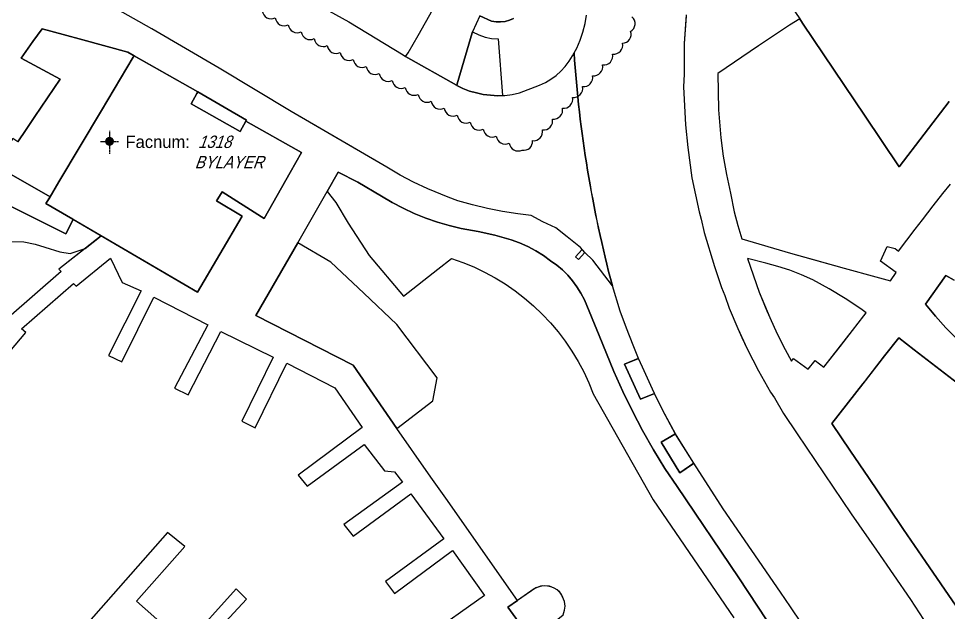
# Model space of a CAD drawing. Header units: inches. Extents: x 1273557 to 1282364, y 239587 to 246310.
# Drawn here: x 1275364.1 to 1275679.4, y 241033.2 to 241234.5 of the extents above; entities that cross this region are included whole.
import ezdxf
from ezdxf.enums import TextEntityAlignment as Align

# ---------------------------------------------------------------- set-up
doc = ezdxf.new("R2010")
doc.units = ezdxf.units.IN
doc.header["$MEASUREMENT"] = 0
doc.linetypes.add('DASHED2', pattern=[0.375, 0.25, -0.125])
doc.layers.add('BLDG-DATA', color=159, linetype='DASHED2', lineweight=30)
for name, color, linetype in [('BLDG-UW', 231, 'Continuous'), ('GRASS', 3, 'Continuous'), ('PATH', 253, 'Continuous'), ('PATH-ISLAND', 252, 'Continuous'), ('REV-2013', 1, 'Continuous'), ('STREET-NONUW', 4, 'Continuous'), ('STREET-UW', 50, 'Continuous'), ('Water_Source', 133, 'Continuous')]:
    doc.layers.add(name, color=color, linetype=linetype)
doc.styles.add('SS_LITE', font='FRABK.TTF', dxfattribs={"height": 16})

# ---------------------------------------------------------------- blocks, each defined once
blk = doc.blocks.new('*U1')
for p, q in [((0, 3.55), (0, -4.2)), ((-3.08, 0), (3.08, 0))]:
    blk.add_line(p, q)
at = {"const_width": 1.5}
blk.add_lwpolyline([(-0.75, 0, 1), (0.75, 0, 1)], format="xyb", close=True, dxfattribs=at)
at = {"layer": 'BLDG-DATA', "color": 1, "style": 'SS_LITE'}
blk.add_text('Facnum:', height=4.2, dxfattribs=at).set_placement((27.26, -2.25), align=Align.RIGHT)
at = {"layer": 'BLDG-DATA', "color": 7, "style": 'SS_LITE', "oblique": 20, "width": 0.9, "flags": 8}
for tag, p in [('FACNUM', (29.98, -2.25)), ('OBJECT', (28.84, -9.16))]:
    blk.add_attdef(tag, p, '', height=4.2, dxfattribs=at)

msp = doc.modelspace()

# ---------------------------------------------------------------- linework, layer by layer
at = {"layer": 'BLDG-UW'}
msp.add_lwpolyline([(1275729.2, 241428.82), (1275624.78, 241292.47), (1275635.23, 241284.47), (1275627.72, 241274.65), (1275613.85, 241256.53), (1275629.02, 241234.39), (1275629.97, 241233), (1275637.21, 241222.22), (1275651, 241201.73), (1275662.77, 241184.24), (1275679.73, 241206.39)], dxfattribs=at)
msp.add_lwpolyline([(1275422.55, 241205.64), (1275424.53, 241209.14), (1275424.84, 241209.68), (1275403.22, 241221.92), (1275402.89, 241221.37), (1275392.14, 241203.32), (1275377.76, 241179.19), (1275374.39, 241173.54), (1275373.35, 241171.79), (1275382.45, 241166.48), (1275424.74, 241141.81), (1275424.74, 241141.81), (1275439.89, 241167.49), (1275431.2, 241172.71), (1275431.6, 241173.38), (1275433.05, 241175.79), (1275446.42, 241167.33), (1275447.34, 241166.75), (1275456.15, 241182.29), (1275458.12, 241185.77), (1275459.98, 241189.06), (1275441.16, 241199.71), (1275439.19, 241196.22)], close=True, dxfattribs=at)
at = {"layer": 'GRASS'}
for points in [[(1275461.31, 241241.62), (1275476.06, 241233.37), (1275494.5, 241222.17), (1275495.33, 241221.7), (1275496.19, 241222.84), (1275499.6, 241228.82), (1275504.6, 241237.61)], [(1275520.51, 241235.49), (1275524.5, 241233.66), (1275526.02, 241233.39), (1275527.56, 241233.35), (1275529.09, 241233.54), (1275530.57, 241233.95), (1275531.97, 241234.59)], [(1275679.73, 241206.39), (1275662.77, 241184.24), (1275651, 241201.73), (1275637.21, 241222.22), (1275629.97, 241233), (1275629.02, 241234.39), (1275625.59, 241232.29), (1275615.04, 241225.26), (1275601.23, 241215.84), (1275601.51, 241203.6), (1275602.27, 241194.1), (1275603.08, 241187.87), (1275604.15, 241181.65), (1275605.5, 241175.35), (1275606.82, 241169.04), (1275608.03, 241164.38), (1275609.37, 241159.84), (1275625.89, 241154.99), (1275644.07, 241149.91), (1275654.82, 241146.96), (1275659.81, 241145.57), (1275661.75, 241148.38), (1275656.36, 241152.21), (1275658.69, 241157.29), (1275661.33, 241156.58), (1275662.52, 241155.65), (1275668.18, 241163.06), (1275670.63, 241166.26), (1275674.3, 241171.06), (1275677.6, 241175.24), (1275680.11, 241178.42)], [(1275636.68, 241001.82), (1275608.38, 241044.9), (1275587.39, 241075.82), (1275583.3, 241082.02), (1275579.41, 241088.35), (1275575.73, 241094.81), (1275572.26, 241101.38), (1275569, 241108.05), (1275565.96, 241114.83), (1275560.96, 241127.02), (1275555.95, 241139.2), (1275554.79, 241141.45), (1275553.46, 241143.6), (1275551.96, 241145.63), (1275550.3, 241147.55), (1275548.51, 241149.32), (1275546.57, 241150.94), (1275544.52, 241152.41), (1275542.05, 241154.19), (1275539.47, 241155.8), (1275536.78, 241157.23), (1275533.99, 241158.46), (1275531.13, 241159.5), (1275525.56, 241161.05), (1275519.92, 241162.32), (1275514.22, 241163.33), (1275510.15, 241164.31), (1275506.12, 241165.49), (1275502.16, 241166.87), (1275498.28, 241168.45), (1275494.47, 241170.21), (1275490.76, 241172.16), (1275487.15, 241174.29), (1275479.1, 241179.03), (1275472.47, 241182.46), (1275468.71, 241175.91), (1275471.68, 241172.13), (1275475.81, 241165.17), (1275483.02, 241154.2), (1275494.64, 241140.35), (1275506.29, 241149.52), (1275510.91, 241153.16), (1275514.73, 241151.83), (1275518.46, 241150.29), (1275522.12, 241148.56), (1275525.67, 241146.64), (1275529.12, 241144.53), (1275532.45, 241142.24), (1275535.65, 241139.77), (1275538.72, 241137.14), (1275541.64, 241134.35), (1275544.42, 241131.41), (1275547.03, 241128.33), (1275549.47, 241125.11), (1275551.74, 241121.76), (1275553.83, 241118.3), (1275555.73, 241114.73), (1275557.44, 241111.07), (1275558.95, 241107.32), (1275567.19, 241092.71), (1275579.26, 241071.34), (1275606.61, 241031.37)], [(1275681.39, 241145.88), (1275678.56, 241147.45), (1275671.7, 241137.7), (1275675.06, 241133.63), (1275678.6, 241129.71), (1275682.32, 241125.97)]]:
    msp.add_lwpolyline(points, dxfattribs=at)
for points in [[(1275402.89, 241221.37), (1275403.22, 241221.92), (1275401.09, 241223.13), (1275385.84, 241227.31), (1275379.17, 241229.14), (1275372.1, 241231.08), (1275368.92, 241226.75), (1275364.97, 241221.12), (1275378.12, 241213.93), (1275369.62, 241201.34), (1275366.66, 241196.94), (1275363.82, 241192.74), (1275362.13, 241193.85), (1275357.87, 241186.53), (1275357.86, 241186.53), (1275357.65, 241186.16), (1275356.65, 241184.35), (1275374.73, 241174.1), (1275377.76, 241179.19), (1275392.14, 241203.32)], [(1275528.19, 241208.39), (1275526.56, 241208.36), (1275524.08, 241208.58), (1275524.08, 241208.58), (1275521.69, 241208.82), (1275519.32, 241209.28), (1275517.01, 241209.95), (1275514.76, 241210.82), (1275512.7, 241211.84), (1275512.85, 241212.37), (1275517.91, 241229.63), (1275518.07, 241230), (1275520.11, 241228.98), (1275522.26, 241228.23), (1275524.5, 241227.78), (1275526.77, 241227.62)], [(1275441.38, 241200.08), (1275424.84, 241209.69), (1275424.53, 241209.14), (1275422.55, 241205.64), (1275439.19, 241196.22), (1275441.16, 241199.71)], [(1275361.5, 241170.81), (1275352.21, 241154.38), (1275335.05, 241164.14), (1275330.79, 241156.64), (1275330.75, 241156.57), (1275339.93, 241151.84), (1275347.31, 241148.03), (1275352.43, 241149.84), (1275357.7, 241154.53), (1275361.14, 241158.99), (1275365.86, 241158.79), (1275369.7, 241158.03), (1275372.93, 241157.05), (1275378, 241155.41), (1275381.55, 241154.88), (1275386.65, 241156.55), (1275392.12, 241160.84), (1275382.62, 241166.38), (1275380.03, 241161.5)], [(1275481.16, 241141.38), (1275469.95, 241151.98), (1275458.73, 241158.53), (1275444.56, 241133.85), (1275477.53, 241117.04), (1275492.33, 241095.54), (1275504.58, 241104.96), (1275506.08, 241112.76), (1275492.37, 241130.79)], [(1275556.13, 241155.22), (1275555.42, 241156.04), (1275555.24, 241156.25), (1275555.08, 241156.08), (1275552.95, 241153.76), (1275553.99, 241152.81)], [(1275644.43, 241139.62), (1275639.01, 241142.89), (1275633.46, 241145.91), (1275629.58, 241147.64), (1275625.62, 241149.16), (1275621.59, 241150.48), (1275617.5, 241151.58), (1275611.34, 241153.12), (1275615.28, 241141.79), (1275618.88, 241133.13), (1275621.34, 241127.66), (1275624.05, 241122.28), (1275626.22, 241118.37), (1275626.89, 241119.28), (1275631.91, 241115.65), (1275634.21, 241118.63), (1275637.24, 241116.3), (1275646.89, 241128.73), (1275650.77, 241133.69), (1275651.55, 241134.76), (1275649.7, 241136.12)], [(1275716.07, 241084.7), (1275710.25, 241089.44), (1275689.84, 241105.25), (1275667.87, 241122.19), (1275662.61, 241126.3), (1275657.77, 241120.16), (1275650.45, 241110.66), (1275639.86, 241097.19), (1275646.25, 241087.8), (1275652.35, 241078.96), (1275659.16, 241068.88), (1275664.24, 241061.3), (1275671.63, 241050.5), (1275682.03, 241035.25), (1275691.26, 241047.19), (1275704.02, 241063.89), (1275701.34, 241065.92), (1275716.18, 241084.64)], [(1275575.66, 241116.32), (1275574.34, 241119.29), (1275574.21, 241119.24), (1275569.54, 241117.31), (1275575.01, 241105.45), (1275579.71, 241107.39), (1275579.03, 241108.92)], [(1275586.82, 241093.71), (1275586.7, 241093.64), (1275582, 241090.94), (1275588.29, 241080.5), (1275592.98, 241083.71), (1275593.09, 241083.79)], [(1275549.42, 241035.32), (1275549.26, 241036.93), (1275548.33, 241039.09), (1275547.6, 241040.02), (1275546.73, 241040.81), (1275545.73, 241041.44), (1275544.63, 241041.89), (1275543.48, 241042.14), (1275542.3, 241042.19), (1275541.13, 241042.03), (1275540, 241041.67), (1275538.95, 241041.13), (1275533.29, 241037.26), (1275529.95, 241034.98), (1275538.13, 241023.8), (1275548.72, 241032.32), (1275549.27, 241034)]]:
    msp.add_lwpolyline(points, close=True, dxfattribs=at)
at = {"layer": 'PATH'}
for points in [[(1275636.85, 241018.85), (1275625.85, 241035.07), (1275622.46, 241040.06), (1275602.99, 241068.26), (1275593.09, 241083.79), (1275588.29, 241080.5), (1275582, 241090.94), (1275586.82, 241093.71), (1275582.62, 241101.62), (1275579.71, 241107.39), (1275575.01, 241105.45), (1275569.54, 241117.31), (1275574.34, 241119.29), (1275572.51, 241123.83), (1275570.22, 241129.54), (1275568.15, 241135.34), (1275565.45, 241143.96), (1275558.88, 241152.55), (1275556.13, 241155.22), (1275553.99, 241152.81), (1275552.95, 241153.76), (1275555.24, 241156.25), (1275554.7, 241156.88), (1275550.11, 241160.57), (1275546.3, 241163.62), (1275541.83, 241165.57), (1275537.89, 241167.77), (1275533.41, 241168.32), (1275528.24, 241169.11), (1275523.11, 241170.11), (1275518.03, 241171.32), (1275512.99, 241172.72), (1275509.73, 241173.93), (1275502.82, 241176.82), (1275498.06, 241179), (1275493.44, 241181.45), (1275488.96, 241184.17), (1275477.33, 241190.92), (1275456.48, 241203.02), (1275432.05, 241217.72), (1275409.23, 241231.05), (1275395.01, 241239.08)], [(1275531.97, 241234.59), (1275530.57, 241233.95), (1275529.09, 241233.54), (1275527.56, 241233.35), (1275526.02, 241233.39), (1275524.5, 241233.66), (1275520.51, 241235.49), (1275518.07, 241230), (1275520.11, 241228.98), (1275522.26, 241228.23), (1275524.5, 241227.78), (1275526.77, 241227.62), (1275528.2, 241208.39), (1275529.04, 241208.41), (1275531.51, 241208.73), (1275533.93, 241209.31), (1275540.75, 241211.96), (1275540.75, 241211.96), (1275542.73, 241212.88), (1275544.61, 241213.98), (1275546.37, 241215.26), (1275548, 241216.71), (1275549.47, 241218.31), (1275550.79, 241220.04), (1275551.93, 241221.9), (1275551.93, 241221.9), (1275553.35, 241224.47), (1275554.54, 241227.16), (1275555.49, 241229.94), (1275556.19, 241232.79), (1275556.65, 241235.69)], [(1275590.48, 241235.81), (1275589.79, 241226.02), (1275589.76, 241215.64), (1275589.54, 241211.33), (1275590.29, 241198.46), (1275591.02, 241190.79), (1275592.38, 241180.56), (1275594.86, 241169), (1275595.54, 241166.51), (1275596.57, 241161.98), (1275600.05, 241150.45), (1275602.47, 241143.34), (1275603.58, 241140.59), (1275605.13, 241136.32), (1275608.02, 241129.39), (1275609.39, 241126.4), (1275611.14, 241122.55), (1275615.01, 241115.11), (1275619.14, 241107.82), (1275620.4, 241105.9), (1275623.53, 241100.67), (1275628.17, 241093.7), (1275646.46, 241066.61), (1275655, 241054.27), (1275666.58, 241037.53), (1275671, 241030.73)], [(1275363.82, 241192.74), (1275366.66, 241196.94), (1275369.62, 241201.34), (1275378.12, 241213.93), (1275364.97, 241221.12), (1275368.92, 241226.75), (1275372.1, 241231.08), (1275379.17, 241229.14), (1275385.84, 241227.31), (1275401.09, 241223.13), (1275403.01, 241222.04), (1275424.84, 241209.68), (1275424.84, 241209.69), (1275441.38, 241200.08), (1275441.16, 241199.71), (1275459.98, 241189.06), (1275458.12, 241185.77), (1275456.15, 241182.29), (1275447.34, 241166.75), (1275446.42, 241167.33), (1275433.05, 241175.79), (1275431.6, 241173.38), (1275431.2, 241172.71), (1275439.89, 241167.49), (1275424.74, 241141.81), (1275392.12, 241160.84), (1275377.67, 241149.52), (1275378.45, 241148.79), (1275360.63, 241133.14)], [(1275361.5, 241170.81), (1275380.03, 241161.5), (1275382.62, 241166.38), (1275382.45, 241166.48), (1275373.35, 241171.79), (1275374.72, 241174.1), (1275356.65, 241184.35)], [(1275538.13, 241023.8), (1275529.95, 241034.98), (1275533.29, 241037.26), (1275508.96, 241071.88), (1275504.46, 241078.21), (1275503.12, 241080.13), (1275492.33, 241095.54), (1275477.53, 241117.04), (1275444.56, 241133.85), (1275458.73, 241158.53), (1275468.71, 241175.91), (1275472.47, 241182.46), (1275479.1, 241179.03), (1275487.15, 241174.29), (1275490.76, 241172.16), (1275494.47, 241170.21), (1275498.28, 241168.45), (1275502.16, 241166.87), (1275506.12, 241165.49), (1275510.15, 241164.31), (1275514.22, 241163.33), (1275519.92, 241162.32), (1275525.56, 241161.05), (1275531.13, 241159.5), (1275533.99, 241158.46), (1275536.78, 241157.23), (1275539.47, 241155.8), (1275542.05, 241154.19), (1275544.52, 241152.41), (1275546.57, 241150.94), (1275548.51, 241149.32), (1275550.3, 241147.55), (1275551.96, 241145.63), (1275553.46, 241143.6), (1275554.79, 241141.45), (1275555.95, 241139.2), (1275560.96, 241127.02), (1275565.96, 241114.83), (1275569, 241108.05), (1275572.26, 241101.38), (1275575.73, 241094.81), (1275579.41, 241088.35), (1275583.3, 241082.02), (1275587.39, 241075.82), (1275608.38, 241044.9), (1275636.68, 241001.82)], [(1275361.07, 241121.66), (1275366.55, 241128.13), (1275365.09, 241129.35), (1275382.64, 241144.75), (1275383.56, 241143.75), (1275395.19, 241153.27), (1275399.19, 241145.04), (1275405.61, 241142.25), (1275394.59, 241120.33), (1275399.1, 241118.19), (1275409.95, 241140.03), (1275428.28, 241130.69), (1275416.94, 241109.21), (1275421.61, 241106.98), (1275432.61, 241128.47), (1275450.46, 241119.75), (1275439.79, 241097.98), (1275444.29, 241095.76), (1275455.05, 241117.69), (1275471.3, 241109.37), (1275480.62, 241095.89), (1275458.94, 241079.68), (1275461.94, 241075.98), (1275481.32, 241090.16), (1275488.18, 241081.2), (1275491.57, 241080.89), (1275494.24, 241077.38), (1275474.42, 241062.97), (1275477.49, 241059.01), (1275497.13, 241073.35), (1275508.33, 241058.09), (1275488.52, 241043.68), (1275491.59, 241039.64), (1275511.24, 241054.15), (1275522.1, 241038.9), (1275502.3, 241024.91)], [(1275682.32, 241125.97), (1275678.6, 241129.71), (1275675.06, 241133.63), (1275671.7, 241137.7), (1275678.56, 241147.45), (1275681.39, 241145.88)], [(1275682.03, 241035.25), (1275671.63, 241050.5), (1275664.24, 241061.3), (1275659.16, 241068.88), (1275652.35, 241078.96), (1275646.25, 241087.8), (1275639.86, 241097.19), (1275650.45, 241110.66), (1275651.1, 241111.5), (1275657.77, 241120.16), (1275662.61, 241126.3), (1275667.87, 241122.19), (1275689.84, 241105.25)], [(1275424.16, 241019.15), (1275441.36, 241037.67), (1275437.8, 241041.18), (1275420.81, 241022.18), (1275404.04, 241037), (1275420.43, 241055.55), (1275414.61, 241060.31), (1275366.88, 241006.2)]]:
    msp.add_lwpolyline(points, dxfattribs=at)
at = {"layer": 'PATH-ISLAND'}
msp.add_lwpolyline([(1275613.85, 241256.53), (1275629.02, 241234.39), (1275625.59, 241232.29), (1275615.04, 241225.26), (1275601.23, 241215.84), (1275601.51, 241203.6), (1275602.27, 241194.1), (1275603.08, 241187.87), (1275604.15, 241181.65), (1275605.5, 241175.35), (1275606.82, 241169.04), (1275608.03, 241164.38), (1275609.37, 241159.84), (1275625.89, 241154.99), (1275634.05, 241152.71), (1275644.07, 241149.91), (1275654.82, 241146.96), (1275659.81, 241145.57), (1275661.75, 241148.38), (1275656.36, 241152.21), (1275658.69, 241157.29), (1275661.33, 241156.58), (1275662.52, 241155.65), (1275668.18, 241163.06), (1275670.63, 241166.26), (1275674.3, 241171.06), (1275677.6, 241175.24), (1275680.11, 241178.42)], dxfattribs=at)
for points in [[(1275644.43, 241139.62), (1275639.01, 241142.89), (1275633.46, 241145.91), (1275629.58, 241147.64), (1275625.62, 241149.16), (1275621.59, 241150.48), (1275617.5, 241151.58), (1275611.34, 241153.12), (1275615.28, 241141.79), (1275617.9, 241135.48), (1275618.88, 241133.13), (1275621.34, 241127.66), (1275624.05, 241122.28), (1275626.22, 241118.37), (1275626.89, 241119.28), (1275631.91, 241115.65), (1275634.21, 241118.63), (1275637.24, 241116.3), (1275642.67, 241123.3), (1275646.89, 241128.73), (1275650.77, 241133.69), (1275651.55, 241134.76), (1275649.7, 241136.12)], [(1275650.77, 241133.69), (1275651.55, 241134.76), (1275649.7, 241136.12), (1275644.43, 241139.62), (1275639.01, 241142.89), (1275633.46, 241145.91), (1275629.58, 241147.64), (1275625.62, 241149.16), (1275621.59, 241150.48), (1275617.5, 241151.58), (1275611.34, 241153.12), (1275615.28, 241141.79), (1275618.88, 241133.13), (1275621.34, 241127.66), (1275624.05, 241122.28), (1275626.22, 241118.37), (1275626.89, 241119.28), (1275631.91, 241115.65), (1275634.21, 241118.63), (1275637.24, 241116.3), (1275646.89, 241128.73)]]:
    msp.add_lwpolyline(points, close=True, dxfattribs=at)
at = {"layer": 'REV-2013'}
msp.add_lwpolyline([(1275446.7, 241237.13, 0.520567), (1275451.11, 241234.77, 0.520567), (1275455.52, 241232.41, 0.520567), (1275459.92, 241230.06, 0.520567), (1275464.33, 241227.7, 0.520567), (1275468.74, 241225.34, 0.520567), (1275473.15, 241222.98, 0.520567), (1275477.56, 241220.62, 0.520567), (1275481.97, 241218.26, 0.520567), (1275486.37, 241215.9, 0.520567), (1275490.78, 241213.54, 0.520567), (1275495.19, 241211.18, 0.520567), (1275499.6, 241208.82, 0.520567), (1275504.01, 241206.46, 0.520567), (1275508.42, 241204.11, 0.520567), (1275512.83, 241201.75, 0.520567), (1275517.23, 241199.39, 0.520567), (1275521.64, 241197.03, 0.520567), (1275526.05, 241194.67, 0.520567), (1275530.46, 241192.31, 0.520567), (1275534.87, 241189.95, 0.520567), (1275538.35, 241193.12, 0.520567), (1275541.74, 241196.79, 0.520567), (1275545.14, 241200.46, 0.520567), (1275548.53, 241204.13, 0.520567), (1275551.93, 241207.8, 0.520567), (1275555.33, 241211.47, 0.520567), (1275558.72, 241215.14, 0.520567), (1275562.12, 241218.81, 0.520567), (1275565.51, 241222.48, 0.520567), (1275568.91, 241226.15, 0.520567), (1275571.64, 241230.12, 0.520567), (1275572.09, 241235.1, 0.520567)], format="xyb", dxfattribs=at)
at = {"layer": 'STREET-NONUW'}
for points in [[(1275461.31, 241241.62), (1275476.06, 241233.37), (1275494.5, 241222.17), (1275495.33, 241221.7), (1275512.6, 241211.89), (1275512.6, 241211.89), (1275512.7, 241211.84), (1275514.76, 241210.82), (1275517.01, 241209.95), (1275519.32, 241209.28), (1275521.69, 241208.82), (1275524.08, 241208.58), (1275524.08, 241208.58), (1275526.56, 241208.36), (1275528.19, 241208.39), (1275529.04, 241208.41), (1275531.51, 241208.73), (1275533.93, 241209.31), (1275540.75, 241211.96), (1275540.75, 241211.96), (1275542.73, 241212.88), (1275544.61, 241213.98), (1275546.37, 241215.26), (1275548, 241216.71), (1275549.47, 241218.31), (1275550.79, 241220.04), (1275551.93, 241221.9), (1275552.48, 241222.9, 0.04887), (1275565.45, 241143.96), (1275558.88, 241152.55), (1275556.13, 241155.22), (1275554.7, 241156.88), (1275550.11, 241160.57), (1275546.3, 241163.62), (1275541.83, 241165.57), (1275537.89, 241167.77), (1275533.41, 241168.32), (1275528.24, 241169.11), (1275523.11, 241170.11), (1275518.03, 241171.32), (1275512.99, 241172.72), (1275509.73, 241173.93), (1275502.82, 241176.82), (1275498.06, 241179), (1275493.44, 241181.45), (1275488.96, 241184.17), (1275456.48, 241203.02), (1275432.05, 241217.72), (1275409.23, 241231.05), (1275395.01, 241239.08)], [(1275636.85, 241018.85), (1275625.85, 241035.07), (1275622.46, 241040.06), (1275602.99, 241068.26), (1275593.09, 241083.79), (1275586.84, 241093.67), (1275582.62, 241101.62), (1275579.71, 241107.39), (1275579.03, 241108.92), (1275575.66, 241116.32), (1275574.34, 241119.29), (1275572.51, 241123.83), (1275570.22, 241129.54), (1275568.15, 241135.34), (1275565.45, 241143.96, -0.04875), (1275552.48, 241222.9), (1275553.35, 241224.47), (1275554.54, 241227.16), (1275555.49, 241229.94), (1275556.19, 241232.79), (1275556.65, 241235.69)]]:
    msp.add_lwpolyline(points, format="xyb", dxfattribs=at)
for points in [[(1275590.45, 241235.35), (1275589.79, 241226.02), (1275589.76, 241215.64), (1275589.54, 241211.33), (1275590.29, 241198.46), (1275591.02, 241190.79), (1275592.38, 241180.56), (1275594.86, 241169), (1275595.54, 241166.51), (1275596.57, 241161.98), (1275600.05, 241150.45), (1275602.47, 241143.34), (1275603.58, 241140.59), (1275605.13, 241136.32), (1275608.02, 241129.39), (1275611.14, 241122.55), (1275615.01, 241115.11), (1275619.14, 241107.82), (1275620.4, 241105.9), (1275623.53, 241100.67), (1275628.17, 241093.7), (1275646.46, 241066.61), (1275655, 241054.27), (1275666.58, 241037.53), (1275671, 241030.73)], [(1275548.72, 241032.32), (1275549.27, 241034), (1275549.42, 241035.32), (1275549.26, 241036.93), (1275548.14, 241039.53), (1275546.73, 241040.81), (1275545.73, 241041.44), (1275544.08, 241042.11), (1275541.71, 241042.21), (1275539.51, 241041.51), (1275533.29, 241037.26), (1275508.96, 241071.88), (1275504.46, 241078.21), (1275503.12, 241080.13), (1275492.33, 241095.54), (1275504.58, 241104.96), (1275506.08, 241112.76), (1275492.37, 241130.79), (1275481.16, 241141.38), (1275469.95, 241151.98), (1275458.73, 241158.53), (1275468.71, 241175.91), (1275471.68, 241172.13), (1275475.81, 241165.17), (1275483.02, 241154.2), (1275494.64, 241140.35), (1275506.29, 241149.52), (1275510.91, 241153.16), (1275514.73, 241151.83), (1275518.46, 241150.29), (1275522.12, 241148.56), (1275525.67, 241146.64), (1275529.12, 241144.53), (1275532.45, 241142.24), (1275535.65, 241139.77), (1275538.72, 241137.14), (1275541.64, 241134.35), (1275544.42, 241131.41), (1275547.03, 241128.33), (1275549.47, 241125.11), (1275551.74, 241121.76), (1275553.83, 241118.3), (1275555.73, 241114.73), (1275557.44, 241111.07), (1275558.95, 241107.32), (1275567.19, 241092.71), (1275579.26, 241071.34), (1275606.61, 241031.37)]]:
    msp.add_lwpolyline(points, dxfattribs=at)
at = {"layer": 'STREET-UW'}
msp.add_lwpolyline([(1275520.51, 241235.49), (1275518.07, 241230), (1275517.91, 241229.63), (1275512.85, 241212.37), (1275512.7, 241211.84), (1275512.6, 241211.89), (1275512.6, 241211.89), (1275495.33, 241221.7), (1275496.19, 241222.84), (1275499.6, 241228.82), (1275504.6, 241237.61)], dxfattribs=at)
at = {"layer": 'Water_Source'}
for points in [[(1275361.14, 241158.99), (1275365.86, 241158.79), (1275369.7, 241158.03), (1275372.93, 241157.05), (1275378, 241155.41), (1275381.55, 241154.88), (1275386.65, 241156.55), (1275377.67, 241149.52), (1275378.45, 241148.79), (1275360.63, 241133.14)], [(1275361.07, 241121.66), (1275366.55, 241128.13), (1275365.09, 241129.35), (1275382.64, 241144.75), (1275383.56, 241143.75), (1275395.19, 241153.27), (1275399.19, 241145.04), (1275405.61, 241142.25), (1275394.59, 241120.33), (1275399.1, 241118.19), (1275409.95, 241140.03), (1275428.28, 241130.69), (1275416.94, 241109.21), (1275421.61, 241106.98), (1275432.61, 241128.47), (1275450.46, 241119.75), (1275439.79, 241097.98), (1275444.29, 241095.76), (1275455.05, 241117.69), (1275471.3, 241109.37), (1275480.62, 241095.89), (1275458.94, 241079.68), (1275461.94, 241075.98), (1275481.32, 241090.16), (1275488.18, 241081.2), (1275491.57, 241080.89), (1275494.24, 241077.38), (1275474.42, 241062.97), (1275477.49, 241059.01), (1275497.13, 241073.35), (1275508.33, 241058.09), (1275488.52, 241043.68), (1275491.59, 241039.64), (1275511.24, 241054.15), (1275522.1, 241038.9), (1275502.3, 241024.91)], [(1275424.16, 241019.15), (1275441.36, 241037.67), (1275437.8, 241041.18), (1275420.81, 241022.18), (1275404.04, 241037), (1275420.43, 241055.55), (1275414.61, 241060.31), (1275366.88, 241006.2)]]:
    msp.add_lwpolyline(points, dxfattribs=at)

# ---------------------------------------------------------------- block references
at = {"layer": 'BLDG-DATA'}
ref = msp.add_blockref('*U1', (1275394.9, 241192.88), dxfattribs=at)
ref.add_attrib('FACNUM', '1318', (1275424.88, 241190.63), dxfattribs={"color": 7, "height": 4.2, "style": 'SS_LITE', "oblique": 20, "width": 0.9})
ref.add_attrib('OBJECT', 'BYLAYER', (1275423.74, 241183.72), dxfattribs={"color": 7, "height": 4.2, "style": 'SS_LITE', "oblique": 20, "width": 0.9})

doc.saveas('drawing.dxf')
